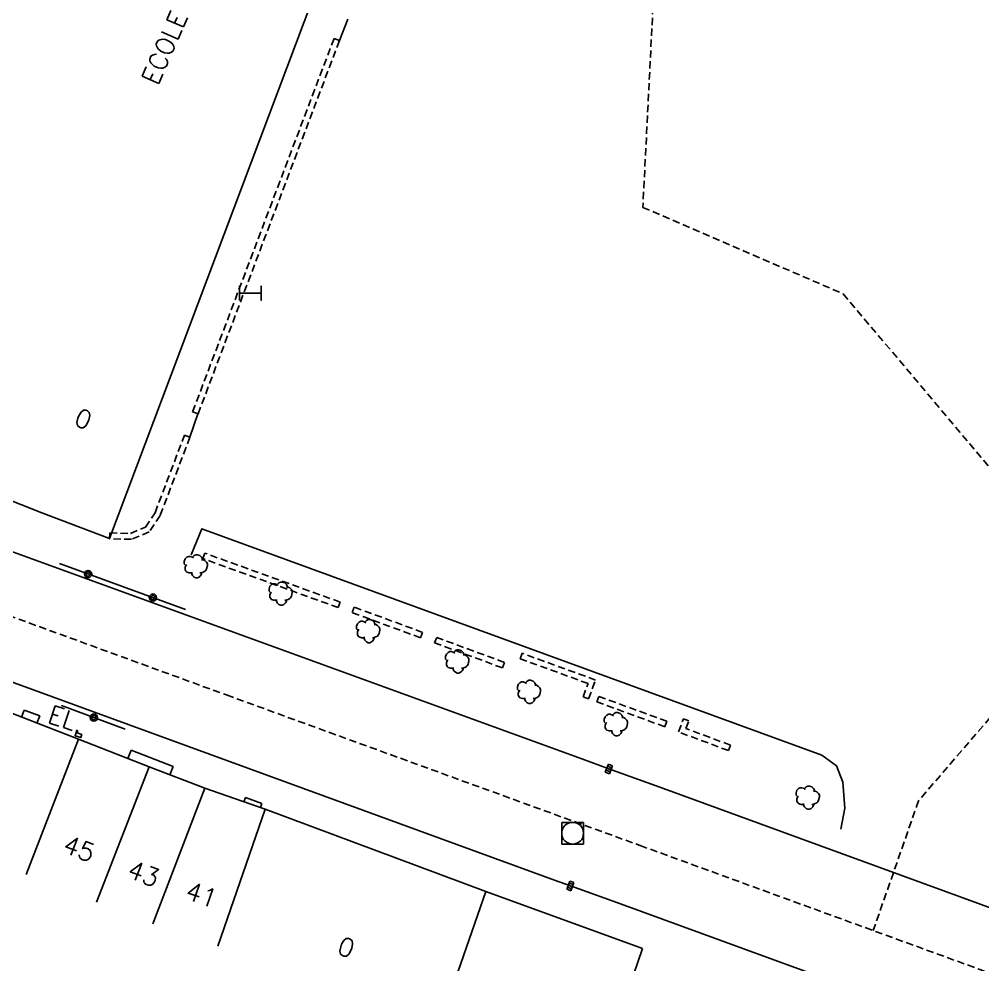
# Model space of a CAD drawing. Header units: millimetres. Extents: x 113000 to 114001, y 121999 to 123000.
# Drawn here: x 113849.5 to 113915.8, y 122040.5 to 122105.6 of the extents above; entities that cross this region are included whole.
import ezdxf
from ezdxf.enums import TextEntityAlignment as Align

# ---------------------------------------------------------------- set-up
doc = ezdxf.new("R2010")
doc.units = ezdxf.units.MM
doc.linetypes.add('DASHED', pattern=[0.75, 0.5, -0.25])
doc.layers.get('0').update_dxf_attribs({"linetype": 'CONTINUOUS'})
for name, color, linetype in [('W0001', 6, 'DASHED'), ('W0008', 7, 'CONTINUOUS'), ('W0100', 7, 'CONTINUOUS'), ('W0105', 7, 'CONTINUOUS'), ('W0112', 1, 'DASHED'), ('W0300', 7, 'CONTINUOUS'), ('W0322', 7, 'CONTINUOUS'), ('W0400', 7, 'CONTINUOUS'), ('W0420', 7, 'CONTINUOUS'), ('W0984', 7, 'CONTINUOUS'), ('W0991', 7, 'CONTINUOUS'), ('W1102', 7, 'CONTINUOUS'), ('W1474', 7, 'CONTINUOUS')]:
    doc.layers.add(name, color=color, linetype=linetype)
doc.styles.get("Standard").update_dxf_attribs({"font": 'romans.shx', "width": 0.85})

# ---------------------------------------------------------------- blocks, each defined once
blk = doc.blocks.new('t322o')
at = {"color": 0, "linetype": 'Continuous'}
for radius in [0.25, 0.15]:
    blk.add_circle((0, 0), radius, dxfattribs=at)
blk = doc.blocks.new('T400')
for p, q in [((-0.15, 0.3), (0.15, 0.3)), ((-0.15, -0.25), (-0.15, 0.3)), ((-0.15, 0.15), (0.15, 0.15)), ((-0.15, 0), (0.15, 0)), ((0.15, 0.3), (0.15, -0.25)), ((-0.15, -0.15), (0.15, -0.15)), ((-0.15, -0.25), (-0.15, -0.3)), ((-0.15, -0.3), (0.15, -0.3)), ((0.15, -0.3), (0.15, -0.25))]:
    blk.add_line(p, q)
blk = doc.blocks.new('T420')
for p, q in [((0.75, 0.75), (-0.75, 0.75)), ((-0.75, 0.75), (-0.75, -0.75)), ((0.75, 0.75), (0.75, -0.75)), ((0.75, -0.75), (-0.75, -0.75))]:
    blk.add_line(p, q)
blk.add_ellipse((0, 0), major_axis=(-0.53, 0.53), ratio=1, start_param=3.926991, end_param=10.210176)
blk = doc.blocks.new('T300')
for p, q in [((-0.571, 0.686), (-0.686, 0.629)), ((-0.457, 0.686), (-0.571, 0.686)), ((-0.286, 0.629), (-0.457, 0.686)), ((-0.286, 0.629), (-0.171, 0.743)), ((-0.171, 0.743), (-0.057, 0.8)), ((-0.057, 0.8), (0.057, 0.8)), ((0.057, 0.8), (0.229, 0.743)), ((0.229, 0.743), (0.343, 0.629)), ((-0.8, 0.514), (-0.857, 0.343)), ((-0.857, 0.343), (-0.857, 0.171)), ((-0.857, 0.171), (-0.743, 0.057)), ((-0.686, 0.629), (-0.8, 0.514)), ((-0.8, -0.057), (-0.743, 0.057)), ((-0.743, 0.057), (-0.686, 0.114)), ((-0.229, 0.571), (-0.286, 0.629)), ((0.343, 0.629), (0.4, 0.514)), ((0.457, 0.457), (0.343, 0.457)), ((0.4, 0.514), (0.4, 0.457)), ((0.571, 0.4), (0.457, 0.457)), ((0.571, 0.4), (0.686, 0.286)), ((0.686, 0.286), (0.743, 0.171)), ((0.743, 0.057), (0.686, -0.171)), ((0.743, 0.171), (0.743, 0.057)), ((-0.8, -0.171), (-0.8, -0.057)), ((-0.8, -0.229), (-0.8, -0.171)), ((-0.743, -0.343), (-0.8, -0.229)), ((-0.686, -0.4), (-0.743, -0.343)), ((-0.514, -0.457), (-0.686, -0.4)), ((-0.4, -0.457), (-0.514, -0.457)), ((-0.4, -0.457), (-0.343, -0.457)), ((-0.343, -0.457), (-0.343, -0.4)), ((-0.343, -0.514), (-0.343, -0.457)), ((-0.286, -0.629), (-0.343, -0.514)), ((-0.171, -0.743), (-0.286, -0.629)), ((0.286, -0.457), (0.229, -0.457)), ((0.286, -0.629), (0.229, -0.686)), ((0.457, -0.4), (0.286, -0.457)), ((0.343, -0.514), (0.286, -0.629)), ((0.343, -0.514), (0.343, -0.457)), ((0.571, -0.343), (0.457, -0.4)), ((0.629, -0.286), (0.571, -0.343)), ((0.686, -0.171), (0.629, -0.286)), ((-0.057, -0.8), (-0.171, -0.743)), ((0.057, -0.8), (-0.057, -0.8)), ((0.171, -0.743), (0.057, -0.8)), ((0.229, -0.686), (0.171, -0.743))]:
    blk.add_line(p, q)
blk = doc.blocks.new('T1474')
at = {"color": 0, "linetype": 'Continuous', "flags": 128}
for points in [[(-0.75, -0.5), (-0.75, 0.5)], [(-0.75, 0), (0.75, 0)], [(0.75, 0), (0.749, -0.5), (0.75, 0.5)]]:
    blk.add_lwpolyline(points, dxfattribs=at)

msp = doc.modelspace()

# ---------------------------------------------------------------- linework, layer by layer
at = {"layer": 'W0001'}
for points in [[(113948.079, 122161.532), (113939.359, 122159.414), (113929.772, 122160.246), (113915.187, 122160.543), (113904.716, 122155.603), (113894.994, 122143.125), (113892.446, 122092.617), (113906.24, 122086.663), (113923.685, 122065.984)], [(113696.096, 122120.586), (113704.52, 122117.292), (113719.714, 122111.953), (113734.327, 122106.472), (113753.299, 122099.509), (113781.166, 122089.282), (113813.803, 122077.314), (113836.086, 122069.147), (113863.781, 122059.037), (113892.26, 122048.672)], [(113971.014, 122106.992), (113960.051, 122103.754), (113951.028, 122097.859), (113945.902, 122092.138), (113935.938, 122080.212), (113911.432, 122051.756), (113908.307, 122042.816)], [(113892.26, 122048.672), (113933.247, 122033.716), (113973.466, 122019.052), (113989.756, 122013.566), (114000, 122010.371)]]:
    msp.add_lwpolyline(points, dxfattribs=at)
at = {"layer": 'W0008'}
for points in [[(113935.326, 122184.285), (113940.291, 122173.118), (113966.477, 122110.523), (113967.65, 122107.719), (113985.045, 122066.116), (113990.771, 122052.381), (113990.326, 122051.15), (113995.778, 122038.176), (113998.478, 122030.636), (113999.248, 122027.064), (113999.495, 122024.403), (113999.135, 122022.092), (113998.752, 122021.139), (113998.232, 122020.245), (113996.431, 122018.882), (113993.505, 122018.239), (113990.744, 122018.316), (113985.872, 122019.252), (113976.737, 122022.412), (113967.734, 122025.692), (113967.055, 122025.912), (113917.634, 122043.922), (113917.177, 122044.09), (113893.624, 122052.697)], [(113827.881, 122076.667), (113848.029, 122069.277), (113849.119, 122068.88), (113888.247, 122054.638), (113890.106, 122053.942), (113893.624, 122052.697)], [(113906.07, 122049.798), (113906.355, 122051.235), (113906.212, 122053.04), (113905.774, 122054.166), (113904.773, 122054.891), (113862.077, 122070.486), (113861.352, 122068.68)], [(113828.294, 122066.27), (113829.493, 122066.427), (113830.659, 122066.399), (113831.864, 122066.166), (113833.294, 122065.658), (113886.364, 122046.288), (113887.461, 122045.888), (113890.897, 122044.647)], [(114000, 122004.791), (113978.414, 122012.698), (113972.93, 122014.693), (113962.385, 122018.572), (113961.773, 122018.81), (113911.072, 122037.278), (113910.388, 122037.539), (113890.897, 122044.647)]]:
    msp.add_lwpolyline(points, dxfattribs=at)
at = {"layer": 'W0100'}
msp.add_line((113853.743, 122056.109), (113853.807, 122056.323), dxfattribs=at)
for points in [[(113851.052, 122071.57), (113855.731, 122069.809), (113875.823, 122123.207), (113871.144, 122124.968)], [(113846.934, 122078.595), (113845.136, 122073.93), (113851.052, 122071.57)], [(113829.091, 122063.06), (113829.803, 122065.002), (113833.82, 122063.562), (113839.387, 122061.434), (113846.828, 122058.604), (113853.583, 122055.992), (113858.46, 122054.084), (113862.288, 122052.617), (113866.444, 122051.184), (113881.626, 122045.513), (113892.425, 122041.58)], [(113853.417, 122056.45), (113853.353, 122056.236), (113853.743, 122056.109), (113853.743, 122056.109), (113853.743, 122056.109), (113853.743, 122056.109), (113853.743, 122056.109), (113853.743, 122056.109), (113853.743, 122056.109), (113853.743, 122056.109), (113853.743, 122056.109), (113853.743, 122056.109), (113853.743, 122056.109), (113853.743, 122056.109), (113853.743, 122056.109), (113853.743, 122056.109), (113853.743, 122056.109), (113853.743, 122056.109), (113853.743, 122056.109), (113853.743, 122056.109), (113853.743, 122056.109), (113853.743, 122056.109), (113853.743, 122056.109), (113853.743, 122056.109), (113853.743, 122056.109), (113853.743, 122056.109), (113853.743, 122056.109), (113853.743, 122056.109), (113853.743, 122056.109), (113853.743, 122056.109), (113853.743, 122056.109), (113853.743, 122056.109), (113853.743, 122056.109), (113853.743, 122056.109), (113853.743, 122056.109), (113853.743, 122056.109), (113853.743, 122056.109), (113853.743, 122056.109), (113853.743, 122056.109), (113853.743, 122056.109), (113853.743, 122056.109), (113853.743, 122056.109), (113853.743, 122056.109), (113853.743, 122056.109), (113853.743, 122056.109), (113853.743, 122056.109), (113853.743, 122056.109), (113853.743, 122056.109), (113853.743, 122056.109), (113853.743, 122056.109), (113853.743, 122056.109), (113853.743, 122056.109), (113853.743, 122056.109), (113853.743, 122056.109), (113853.743, 122056.109), (113853.743, 122056.109), (113853.743, 122056.109), (113853.743, 122056.109), (113853.743, 122056.109), (113853.743, 122056.109), (113853.743, 122056.109), (113853.743, 122056.109), (113853.743, 122056.109), (113853.743, 122056.109), (113853.743, 122056.109), (113853.743, 122056.109), (113853.743, 122056.109), (113853.743, 122056.109), (113853.743, 122056.109), (113853.743, 122056.109), (113853.743, 122056.109), (113853.743, 122056.109), (113853.743, 122056.109), (113853.743, 122056.109), (113853.743, 122056.109), (113853.743, 122056.109), (113853.743, 122056.109), (113853.743, 122056.109), (113853.743, 122056.109), (113853.743, 122056.109), (113853.743, 122056.109), (113853.743, 122056.109), (113853.743, 122056.109), (113853.743, 122056.109), (113853.743, 122056.109), (113853.743, 122056.109), (113853.743, 122056.109), (113853.743, 122056.109), (113853.743, 122056.109), (113853.743, 122056.109), (113853.743, 122056.109), (113853.743, 122056.109), (113853.743, 122056.109), (113853.743, 122056.109), (113853.743, 122056.109), (113853.743, 122056.109), (113853.743, 122056.109), (113853.743, 122056.109), (113853.743, 122056.109), (113853.743, 122056.109), (113853.743, 122056.109), (113853.743, 122056.109), (113853.743, 122056.109), (113853.743, 122056.109), (113853.743, 122056.109), (113853.743, 122056.109), (113853.743, 122056.109), (113853.743, 122056.109), (113853.743, 122056.109), (113853.743, 122056.109), (113853.743, 122056.109), (113853.743, 122056.109), (113853.743, 122056.109), (113853.743, 122056.109), (113853.743, 122056.109), (113853.743, 122056.109), (113853.743, 122056.109), (113853.743, 122056.109), (113853.743, 122056.109), (113853.743, 122056.109)], [(113853.417, 122056.45), (113853.807, 122056.323), (113853.807, 122056.323), (113853.807, 122056.323), (113853.807, 122056.323), (113853.807, 122056.323), (113853.807, 122056.323), (113853.807, 122056.323), (113853.807, 122056.323), (113853.807, 122056.323), (113853.807, 122056.323), (113853.807, 122056.323), (113853.807, 122056.323), (113853.807, 122056.323), (113853.807, 122056.323), (113853.807, 122056.323), (113853.807, 122056.323), (113853.807, 122056.323), (113853.807, 122056.323), (113853.807, 122056.323), (113853.807, 122056.323), (113853.807, 122056.323), (113853.807, 122056.323), (113853.807, 122056.323), (113853.807, 122056.323), (113853.807, 122056.323), (113853.807, 122056.323), (113853.807, 122056.323), (113853.807, 122056.323), (113853.807, 122056.323), (113853.807, 122056.323), (113853.807, 122056.323), (113853.807, 122056.323), (113853.807, 122056.323), (113853.807, 122056.323), (113853.807, 122056.323), (113853.807, 122056.323), (113853.807, 122056.323), (113853.807, 122056.323), (113853.807, 122056.323), (113853.807, 122056.323), (113853.807, 122056.323), (113853.807, 122056.323), (113853.807, 122056.323), (113853.807, 122056.323), (113853.807, 122056.323), (113853.807, 122056.323), (113853.807, 122056.323), (113853.807, 122056.323), (113853.807, 122056.323), (113853.807, 122056.323), (113853.807, 122056.323), (113853.807, 122056.323), (113853.807, 122056.323), (113853.807, 122056.323), (113853.807, 122056.323), (113853.807, 122056.323), (113853.807, 122056.323), (113853.807, 122056.323), (113853.807, 122056.323), (113853.807, 122056.323), (113853.807, 122056.323), (113853.807, 122056.323), (113853.807, 122056.323), (113853.807, 122056.323), (113853.807, 122056.323), (113853.807, 122056.323), (113853.807, 122056.323), (113853.807, 122056.323), (113853.807, 122056.323), (113853.807, 122056.323), (113853.807, 122056.323), (113853.807, 122056.323), (113853.807, 122056.323), (113853.807, 122056.323), (113853.807, 122056.323), (113853.807, 122056.323), (113853.807, 122056.323), (113853.807, 122056.323), (113853.807, 122056.323), (113853.807, 122056.323), (113853.807, 122056.323), (113853.807, 122056.323), (113853.807, 122056.323), (113853.807, 122056.323), (113853.807, 122056.323), (113853.807, 122056.323), (113853.807, 122056.323), (113853.807, 122056.323), (113853.807, 122056.323), (113853.807, 122056.323), (113853.807, 122056.323), (113853.807, 122056.323), (113853.807, 122056.323), (113853.807, 122056.323), (113853.807, 122056.323), (113853.807, 122056.323), (113853.807, 122056.323), (113853.807, 122056.323), (113853.807, 122056.323), (113853.807, 122056.323), (113853.807, 122056.323), (113853.807, 122056.323), (113853.807, 122056.323), (113853.807, 122056.323), (113853.807, 122056.323), (113853.807, 122056.323), (113853.807, 122056.323), (113853.807, 122056.323), (113853.807, 122056.323), (113853.807, 122056.323), (113853.807, 122056.323), (113853.807, 122056.323), (113853.807, 122056.323), (113853.807, 122056.323), (113853.807, 122056.323), (113853.807, 122056.323), (113853.807, 122056.323), (113853.807, 122056.323)], [(113864.815, 122046.457), (113864.815, 122046.457), (113864.815, 122046.457), (113864.815, 122046.457), (113864.815, 122046.457), (113864.815, 122046.457), (113864.815, 122046.457), (113864.815, 122046.457), (113864.815, 122046.457), (113864.815, 122046.457), (113864.815, 122046.457), (113864.815, 122046.457), (113864.815, 122046.457), (113864.815, 122046.457), (113864.815, 122046.457), (113864.815, 122046.457), (113864.815, 122046.457), (113864.815, 122046.457), (113864.815, 122046.457), (113864.815, 122046.457), (113864.815, 122046.457), (113864.815, 122046.457), (113864.815, 122046.457), (113864.815, 122046.457), (113864.815, 122046.457), (113864.815, 122046.457), (113864.815, 122046.457), (113864.815, 122046.457), (113864.815, 122046.457), (113864.815, 122046.457), (113864.815, 122046.457), (113864.815, 122046.457), (113864.815, 122046.457), (113864.815, 122046.457), (113864.815, 122046.457), (113864.815, 122046.457), (113864.815, 122046.457), (113864.815, 122046.457), (113864.815, 122046.457), (113864.815, 122046.457), (113864.815, 122046.457), (113864.815, 122046.457), (113864.815, 122046.457), (113864.815, 122046.457), (113864.815, 122046.457), (113864.815, 122046.457), (113864.815, 122046.457), (113864.815, 122046.457), (113864.815, 122046.457), (113864.815, 122046.457), (113864.815, 122046.457), (113864.815, 122046.457), (113864.815, 122046.457), (113864.815, 122046.457), (113864.815, 122046.457), (113864.815, 122046.457), (113864.815, 122046.457), (113864.815, 122046.457), (113864.815, 122046.457), (113864.815, 122046.457), (113864.815, 122046.457)]]:
    msp.add_lwpolyline(points, dxfattribs=at)
at = {"layer": 'W0105'}
for p, q in [((113872.128, 122105.568), (113871.555, 122104.101)), ((113861.814, 122078.387), (113861.263, 122076.798)), ((113849.654, 122057.511), (113849.844, 122058.003)), ((113849.844, 122058.003), (113850.92, 122057.592)), ((113850.728, 122057.096), (113850.92, 122057.592)), ((113856.979, 122054.663), (113857.202, 122055.233)), ((113857.202, 122055.233), (113860.107, 122054.109)), ((113859.88, 122053.529), (113860.107, 122054.109)), ((113864.979, 122051.689), (113865.079, 122051.98)), ((113866.205, 122051.56), (113865.079, 122051.98)), ((113866.115, 122051.298), (113866.205, 122051.56))]:
    msp.add_line(p, q, dxfattribs=at)
at = {"layer": 'W0112'}
for p, q in [((113871.555, 122104.098), (113861.82, 122078.396)), ((113861.82, 122078.396), (113861.446, 122078.537)), ((113857.24, 122069.759), (113855.729, 122069.799))]:
    msp.add_line(p, q, dxfattribs=at)
for points in [[(113861.446, 122078.537), (113871.181, 122104.24), (113871.555, 122104.098)], [(113861.263, 122076.798), (113859.214, 122071.407), (113858.458, 122070.271), (113857.24, 122069.759)], [(113858.856, 122071.591), (113860.889, 122076.94), (113861.263, 122076.798)], [(113855.729, 122069.799), (113855.74, 122070.199), (113857.164, 122070.161), (113858.192, 122070.593), (113858.856, 122071.591)], [(113871.472, 122065.056), (113871.608, 122065.433), (113862.283, 122068.805), (113862.147, 122068.429), (113862.147, 122068.429), (113862.147, 122068.429), (113862.147, 122068.429), (113862.147, 122068.429), (113862.147, 122068.429), (113862.147, 122068.429), (113862.147, 122068.429), (113862.147, 122068.429), (113862.147, 122068.429), (113862.147, 122068.429), (113862.147, 122068.429), (113862.147, 122068.429), (113862.147, 122068.429), (113862.147, 122068.429), (113862.147, 122068.429), (113862.147, 122068.429), (113862.147, 122068.429), (113862.147, 122068.429), (113862.147, 122068.429), (113862.147, 122068.429), (113862.147, 122068.429), (113862.147, 122068.429), (113862.147, 122068.429), (113862.147, 122068.429), (113862.147, 122068.429), (113862.147, 122068.429), (113862.147, 122068.429), (113862.147, 122068.429), (113862.147, 122068.429), (113862.147, 122068.429), (113862.147, 122068.429), (113862.147, 122068.429), (113862.147, 122068.429), (113862.147, 122068.429), (113862.147, 122068.429), (113862.147, 122068.429), (113862.147, 122068.429), (113862.147, 122068.429), (113862.147, 122068.429), (113862.147, 122068.429), (113862.147, 122068.429), (113862.147, 122068.429), (113862.147, 122068.429), (113862.147, 122068.429), (113862.147, 122068.429), (113862.147, 122068.429), (113862.147, 122068.429), (113862.147, 122068.429), (113862.147, 122068.429), (113862.147, 122068.429), (113862.147, 122068.429), (113862.147, 122068.429), (113862.147, 122068.429), (113862.147, 122068.429), (113862.147, 122068.429), (113862.147, 122068.429), (113862.147, 122068.429), (113862.147, 122068.429), (113862.147, 122068.429), (113862.147, 122068.429), (113862.147, 122068.429), (113862.147, 122068.429), (113862.147, 122068.429), (113862.147, 122068.429), (113862.147, 122068.429), (113862.147, 122068.429), (113862.147, 122068.429), (113862.147, 122068.429), (113862.147, 122068.429), (113862.147, 122068.429), (113862.147, 122068.429), (113862.147, 122068.429), (113862.147, 122068.429), (113862.147, 122068.429), (113862.147, 122068.429), (113862.147, 122068.429), (113862.147, 122068.429), (113862.147, 122068.429), (113862.147, 122068.429), (113862.147, 122068.429), (113862.147, 122068.429), (113862.147, 122068.429), (113862.147, 122068.429), (113862.147, 122068.429), (113862.147, 122068.429), (113862.147, 122068.429), (113862.147, 122068.429), (113862.147, 122068.429), (113862.147, 122068.429), (113862.147, 122068.429), (113862.147, 122068.429), (113862.147, 122068.429), (113862.147, 122068.429), (113862.147, 122068.429), (113862.147, 122068.429), (113862.147, 122068.429), (113862.147, 122068.429), (113862.147, 122068.429), (113862.147, 122068.429), (113862.147, 122068.429), (113862.147, 122068.429), (113862.147, 122068.429), (113862.147, 122068.429), (113862.147, 122068.429), (113862.147, 122068.429), (113862.147, 122068.429), (113862.147, 122068.429), (113862.147, 122068.429), (113862.147, 122068.429), (113862.147, 122068.429), (113862.147, 122068.429), (113862.147, 122068.429), (113862.147, 122068.429), (113862.147, 122068.429), (113862.147, 122068.429), (113862.147, 122068.429)], [(113871.472, 122065.056), (113862.147, 122068.429), (113862.147, 122068.429), (113862.147, 122068.429), (113862.147, 122068.429), (113862.147, 122068.429), (113862.147, 122068.429), (113862.147, 122068.429), (113862.147, 122068.429), (113862.147, 122068.429), (113862.147, 122068.429), (113862.147, 122068.429), (113862.147, 122068.429), (113862.147, 122068.429), (113862.147, 122068.429), (113862.147, 122068.429), (113862.147, 122068.429), (113862.147, 122068.429), (113862.147, 122068.429), (113862.147, 122068.429), (113862.147, 122068.429), (113862.147, 122068.429), (113862.147, 122068.429), (113862.147, 122068.429), (113862.147, 122068.429), (113862.147, 122068.429), (113862.147, 122068.429), (113862.147, 122068.429), (113862.147, 122068.429), (113862.147, 122068.429), (113862.147, 122068.429), (113862.147, 122068.429), (113862.147, 122068.429), (113862.147, 122068.429), (113862.147, 122068.429), (113862.147, 122068.429), (113862.147, 122068.429), (113862.147, 122068.429), (113862.147, 122068.429), (113862.147, 122068.429), (113862.147, 122068.429), (113862.147, 122068.429), (113862.147, 122068.429), (113862.147, 122068.429), (113862.147, 122068.429), (113862.147, 122068.429), (113862.147, 122068.429), (113862.147, 122068.429), (113862.147, 122068.429), (113862.147, 122068.429), (113862.147, 122068.429), (113862.147, 122068.429), (113862.147, 122068.429), (113862.147, 122068.429), (113862.147, 122068.429), (113862.147, 122068.429), (113862.147, 122068.429), (113862.147, 122068.429), (113862.147, 122068.429), (113862.147, 122068.429), (113862.147, 122068.429), (113862.147, 122068.429), (113862.147, 122068.429), (113862.147, 122068.429), (113862.147, 122068.429), (113862.147, 122068.429), (113862.147, 122068.429), (113862.147, 122068.429), (113862.147, 122068.429), (113862.147, 122068.429), (113862.147, 122068.429), (113862.147, 122068.429), (113862.147, 122068.429), (113862.147, 122068.429), (113862.147, 122068.429), (113862.147, 122068.429), (113862.147, 122068.429), (113862.147, 122068.429), (113862.147, 122068.429), (113862.147, 122068.429), (113862.147, 122068.429), (113862.147, 122068.429), (113862.147, 122068.429), (113862.147, 122068.429), (113862.147, 122068.429), (113862.147, 122068.429), (113862.147, 122068.429), (113862.147, 122068.429), (113862.147, 122068.429), (113862.147, 122068.429), (113862.147, 122068.429), (113862.147, 122068.429), (113862.147, 122068.429), (113862.147, 122068.429), (113862.147, 122068.429), (113862.147, 122068.429), (113862.147, 122068.429), (113862.147, 122068.429), (113862.147, 122068.429), (113862.147, 122068.429), (113862.147, 122068.429), (113862.147, 122068.429), (113862.147, 122068.429), (113862.147, 122068.429), (113862.147, 122068.429), (113862.147, 122068.429), (113862.147, 122068.429), (113862.147, 122068.429), (113862.147, 122068.429), (113862.147, 122068.429), (113862.147, 122068.429), (113862.147, 122068.429), (113862.147, 122068.429), (113862.147, 122068.429), (113862.147, 122068.429), (113862.147, 122068.429), (113862.147, 122068.429), (113862.147, 122068.429), (113862.147, 122068.429), (113862.147, 122068.429)], [(113877.143, 122062.974), (113877.281, 122063.349), (113872.576, 122065.084), (113872.437, 122064.709), (113872.437, 122064.709), (113872.437, 122064.709), (113872.437, 122064.709), (113872.437, 122064.709), (113872.437, 122064.709), (113872.437, 122064.709), (113872.437, 122064.709), (113872.437, 122064.709), (113872.437, 122064.709), (113872.437, 122064.709), (113872.437, 122064.709), (113872.437, 122064.709), (113872.437, 122064.709), (113872.437, 122064.709), (113872.437, 122064.709), (113872.437, 122064.709), (113872.437, 122064.709), (113872.437, 122064.709), (113872.437, 122064.709), (113872.437, 122064.709), (113872.437, 122064.709), (113872.437, 122064.709), (113872.437, 122064.709), (113872.437, 122064.709), (113872.437, 122064.709), (113872.437, 122064.709), (113872.437, 122064.709), (113872.437, 122064.709), (113872.437, 122064.709), (113872.437, 122064.709), (113872.437, 122064.709), (113872.437, 122064.709), (113872.437, 122064.709), (113872.437, 122064.709), (113872.437, 122064.709), (113872.437, 122064.709), (113872.437, 122064.709), (113872.437, 122064.709), (113872.437, 122064.709), (113872.437, 122064.709), (113872.437, 122064.709), (113872.437, 122064.709), (113872.437, 122064.709), (113872.437, 122064.709), (113872.437, 122064.709), (113872.437, 122064.709), (113872.437, 122064.709), (113872.437, 122064.709), (113872.437, 122064.709), (113872.437, 122064.709), (113872.437, 122064.709), (113872.437, 122064.709), (113872.437, 122064.709), (113872.437, 122064.709), (113872.437, 122064.709), (113872.437, 122064.709), (113872.437, 122064.709), (113872.437, 122064.709), (113872.437, 122064.709), (113872.437, 122064.709), (113872.437, 122064.709), (113872.437, 122064.709), (113872.437, 122064.709), (113872.437, 122064.709), (113872.437, 122064.709), (113872.437, 122064.709), (113872.437, 122064.709), (113872.437, 122064.709), (113872.437, 122064.709), (113872.437, 122064.709), (113872.437, 122064.709), (113872.437, 122064.709), (113872.437, 122064.709), (113872.437, 122064.709), (113872.437, 122064.709), (113872.437, 122064.709), (113872.437, 122064.709), (113872.437, 122064.709), (113872.437, 122064.709), (113872.437, 122064.709), (113872.437, 122064.709), (113872.437, 122064.709), (113872.437, 122064.709), (113872.437, 122064.709), (113872.437, 122064.709), (113872.437, 122064.709), (113872.437, 122064.709), (113872.437, 122064.709), (113872.437, 122064.709), (113872.437, 122064.709), (113872.437, 122064.709), (113872.437, 122064.709), (113872.437, 122064.709), (113872.437, 122064.709), (113872.437, 122064.709), (113872.437, 122064.709), (113872.437, 122064.709), (113872.437, 122064.709), (113872.437, 122064.709), (113872.437, 122064.709), (113872.437, 122064.709), (113872.437, 122064.709), (113872.437, 122064.709), (113872.437, 122064.709), (113872.437, 122064.709), (113872.437, 122064.709), (113872.437, 122064.709), (113872.437, 122064.709), (113872.437, 122064.709), (113872.437, 122064.709), (113872.437, 122064.709), (113872.437, 122064.709), (113872.437, 122064.709), (113872.437, 122064.709), (113872.437, 122064.709), (113872.437, 122064.709)], [(113877.143, 122062.974), (113872.437, 122064.709), (113872.437, 122064.709), (113872.437, 122064.709), (113872.437, 122064.709), (113872.437, 122064.709), (113872.437, 122064.709), (113872.437, 122064.709), (113872.437, 122064.709), (113872.437, 122064.709), (113872.437, 122064.709), (113872.437, 122064.709), (113872.437, 122064.709), (113872.437, 122064.709), (113872.437, 122064.709), (113872.437, 122064.709), (113872.437, 122064.709), (113872.437, 122064.709), (113872.437, 122064.709), (113872.437, 122064.709), (113872.437, 122064.709), (113872.437, 122064.709), (113872.437, 122064.709), (113872.437, 122064.709), (113872.437, 122064.709), (113872.437, 122064.709), (113872.437, 122064.709), (113872.437, 122064.709), (113872.437, 122064.709), (113872.437, 122064.709), (113872.437, 122064.709), (113872.437, 122064.709), (113872.437, 122064.709), (113872.437, 122064.709), (113872.437, 122064.709), (113872.437, 122064.709), (113872.437, 122064.709), (113872.437, 122064.709), (113872.437, 122064.709), (113872.437, 122064.709), (113872.437, 122064.709), (113872.437, 122064.709), (113872.437, 122064.709), (113872.437, 122064.709), (113872.437, 122064.709), (113872.437, 122064.709), (113872.437, 122064.709), (113872.437, 122064.709), (113872.437, 122064.709), (113872.437, 122064.709), (113872.437, 122064.709), (113872.437, 122064.709), (113872.437, 122064.709), (113872.437, 122064.709), (113872.437, 122064.709), (113872.437, 122064.709), (113872.437, 122064.709), (113872.437, 122064.709), (113872.437, 122064.709), (113872.437, 122064.709), (113872.437, 122064.709), (113872.437, 122064.709), (113872.437, 122064.709), (113872.437, 122064.709), (113872.437, 122064.709), (113872.437, 122064.709), (113872.437, 122064.709), (113872.437, 122064.709), (113872.437, 122064.709), (113872.437, 122064.709), (113872.437, 122064.709), (113872.437, 122064.709), (113872.437, 122064.709), (113872.437, 122064.709), (113872.437, 122064.709), (113872.437, 122064.709), (113872.437, 122064.709), (113872.437, 122064.709), (113872.437, 122064.709), (113872.437, 122064.709), (113872.437, 122064.709), (113872.437, 122064.709), (113872.437, 122064.709), (113872.437, 122064.709), (113872.437, 122064.709), (113872.437, 122064.709), (113872.437, 122064.709), (113872.437, 122064.709), (113872.437, 122064.709), (113872.437, 122064.709), (113872.437, 122064.709), (113872.437, 122064.709), (113872.437, 122064.709), (113872.437, 122064.709), (113872.437, 122064.709), (113872.437, 122064.709), (113872.437, 122064.709), (113872.437, 122064.709), (113872.437, 122064.709), (113872.437, 122064.709), (113872.437, 122064.709), (113872.437, 122064.709), (113872.437, 122064.709), (113872.437, 122064.709), (113872.437, 122064.709), (113872.437, 122064.709), (113872.437, 122064.709), (113872.437, 122064.709), (113872.437, 122064.709), (113872.437, 122064.709), (113872.437, 122064.709), (113872.437, 122064.709), (113872.437, 122064.709), (113872.437, 122064.709), (113872.437, 122064.709), (113872.437, 122064.709), (113872.437, 122064.709), (113872.437, 122064.709), (113872.437, 122064.709), (113872.437, 122064.709)], [(113882.78, 122060.907), (113882.918, 122061.282), (113878.249, 122062.999), (113878.111, 122062.624), (113878.111, 122062.624), (113878.111, 122062.624), (113878.111, 122062.624), (113878.111, 122062.624), (113878.111, 122062.624), (113878.111, 122062.624), (113878.111, 122062.624), (113878.111, 122062.624), (113878.111, 122062.624), (113878.111, 122062.624), (113878.111, 122062.624), (113878.111, 122062.624), (113878.111, 122062.624), (113878.111, 122062.624), (113878.111, 122062.624), (113878.111, 122062.624), (113878.111, 122062.624), (113878.111, 122062.624), (113878.111, 122062.624), (113878.111, 122062.624), (113878.111, 122062.624), (113878.111, 122062.624), (113878.111, 122062.624), (113878.111, 122062.624), (113878.111, 122062.624), (113878.111, 122062.624), (113878.111, 122062.624), (113878.111, 122062.624), (113878.111, 122062.624), (113878.111, 122062.624), (113878.111, 122062.624), (113878.111, 122062.624), (113878.111, 122062.624), (113878.111, 122062.624), (113878.111, 122062.624), (113878.111, 122062.624), (113878.111, 122062.624), (113878.111, 122062.624), (113878.111, 122062.624), (113878.111, 122062.624), (113878.111, 122062.624), (113878.111, 122062.624), (113878.111, 122062.624), (113878.111, 122062.624), (113878.111, 122062.624), (113878.111, 122062.624), (113878.111, 122062.624), (113878.111, 122062.624), (113878.111, 122062.624), (113878.111, 122062.624), (113878.111, 122062.624), (113878.111, 122062.624), (113878.111, 122062.624), (113878.111, 122062.624), (113878.111, 122062.624), (113878.111, 122062.624), (113878.111, 122062.624), (113878.111, 122062.624), (113878.111, 122062.624), (113878.111, 122062.624), (113878.111, 122062.624), (113878.111, 122062.624), (113878.111, 122062.624), (113878.111, 122062.624), (113878.111, 122062.624), (113878.111, 122062.624), (113878.111, 122062.624), (113878.111, 122062.624), (113878.111, 122062.624), (113878.111, 122062.624), (113878.111, 122062.624), (113878.111, 122062.624), (113878.111, 122062.624), (113878.111, 122062.624), (113878.111, 122062.624), (113878.111, 122062.624), (113878.111, 122062.624), (113878.111, 122062.624), (113878.111, 122062.624), (113878.111, 122062.624), (113878.111, 122062.624), (113878.111, 122062.624), (113878.111, 122062.624), (113878.111, 122062.624), (113878.111, 122062.624), (113878.111, 122062.624), (113878.111, 122062.624), (113878.111, 122062.624), (113878.111, 122062.624), (113878.111, 122062.624), (113878.111, 122062.624), (113878.111, 122062.624), (113878.111, 122062.624), (113878.111, 122062.624), (113878.111, 122062.624), (113878.111, 122062.624), (113878.111, 122062.624), (113878.111, 122062.624), (113878.111, 122062.624), (113878.111, 122062.624), (113878.111, 122062.624), (113878.111, 122062.624), (113878.111, 122062.624), (113878.111, 122062.624), (113878.111, 122062.624), (113878.111, 122062.624), (113878.111, 122062.624), (113878.111, 122062.624), (113878.111, 122062.624), (113878.111, 122062.624), (113878.111, 122062.624), (113878.111, 122062.624), (113878.111, 122062.624), (113878.111, 122062.624), (113878.111, 122062.624), (113878.111, 122062.624)], [(113882.78, 122060.907), (113878.111, 122062.624), (113878.111, 122062.624), (113878.111, 122062.624), (113878.111, 122062.624), (113878.111, 122062.624), (113878.111, 122062.624), (113878.111, 122062.624), (113878.111, 122062.624), (113878.111, 122062.624), (113878.111, 122062.624), (113878.111, 122062.624), (113878.111, 122062.624), (113878.111, 122062.624), (113878.111, 122062.624), (113878.111, 122062.624), (113878.111, 122062.624), (113878.111, 122062.624), (113878.111, 122062.624), (113878.111, 122062.624), (113878.111, 122062.624), (113878.111, 122062.624), (113878.111, 122062.624), (113878.111, 122062.624), (113878.111, 122062.624), (113878.111, 122062.624), (113878.111, 122062.624), (113878.111, 122062.624), (113878.111, 122062.624), (113878.111, 122062.624), (113878.111, 122062.624), (113878.111, 122062.624), (113878.111, 122062.624), (113878.111, 122062.624), (113878.111, 122062.624), (113878.111, 122062.624), (113878.111, 122062.624), (113878.111, 122062.624), (113878.111, 122062.624), (113878.111, 122062.624), (113878.111, 122062.624), (113878.111, 122062.624), (113878.111, 122062.624), (113878.111, 122062.624), (113878.111, 122062.624), (113878.111, 122062.624), (113878.111, 122062.624), (113878.111, 122062.624), (113878.111, 122062.624), (113878.111, 122062.624), (113878.111, 122062.624), (113878.111, 122062.624), (113878.111, 122062.624), (113878.111, 122062.624), (113878.111, 122062.624), (113878.111, 122062.624), (113878.111, 122062.624), (113878.111, 122062.624), (113878.111, 122062.624), (113878.111, 122062.624), (113878.111, 122062.624), (113878.111, 122062.624), (113878.111, 122062.624), (113878.111, 122062.624), (113878.111, 122062.624), (113878.111, 122062.624), (113878.111, 122062.624), (113878.111, 122062.624), (113878.111, 122062.624), (113878.111, 122062.624), (113878.111, 122062.624), (113878.111, 122062.624), (113878.111, 122062.624), (113878.111, 122062.624), (113878.111, 122062.624), (113878.111, 122062.624), (113878.111, 122062.624), (113878.111, 122062.624), (113878.111, 122062.624), (113878.111, 122062.624), (113878.111, 122062.624), (113878.111, 122062.624), (113878.111, 122062.624), (113878.111, 122062.624), (113878.111, 122062.624), (113878.111, 122062.624), (113878.111, 122062.624), (113878.111, 122062.624), (113878.111, 122062.624), (113878.111, 122062.624), (113878.111, 122062.624), (113878.111, 122062.624), (113878.111, 122062.624), (113878.111, 122062.624), (113878.111, 122062.624), (113878.111, 122062.624), (113878.111, 122062.624), (113878.111, 122062.624), (113878.111, 122062.624), (113878.111, 122062.624), (113878.111, 122062.624), (113878.111, 122062.624), (113878.111, 122062.624), (113878.111, 122062.624), (113878.111, 122062.624), (113878.111, 122062.624), (113878.111, 122062.624), (113878.111, 122062.624), (113878.111, 122062.624), (113878.111, 122062.624), (113878.111, 122062.624), (113878.111, 122062.624), (113878.111, 122062.624), (113878.111, 122062.624), (113878.111, 122062.624), (113878.111, 122062.624), (113878.111, 122062.624), (113878.111, 122062.624), (113878.111, 122062.624), (113878.111, 122062.624)], [(113888.328, 122058.902), (113888.702, 122058.762), (113889.192, 122060.066), (113884.132, 122061.909), (113883.995, 122061.533), (113883.995, 122061.533), (113883.995, 122061.533), (113883.995, 122061.533), (113883.995, 122061.533), (113883.995, 122061.533), (113883.995, 122061.533), (113883.995, 122061.533), (113883.995, 122061.533), (113883.995, 122061.533), (113883.995, 122061.533), (113883.995, 122061.533), (113883.995, 122061.533), (113883.995, 122061.533), (113883.995, 122061.533), (113883.995, 122061.533), (113883.995, 122061.533), (113883.995, 122061.533), (113883.995, 122061.533), (113883.995, 122061.533), (113883.995, 122061.533), (113883.995, 122061.533), (113883.995, 122061.533), (113883.995, 122061.533), (113883.995, 122061.533), (113883.995, 122061.533), (113883.995, 122061.533), (113883.995, 122061.533), (113883.995, 122061.533), (113883.995, 122061.533), (113883.995, 122061.533), (113883.995, 122061.533), (113883.995, 122061.533), (113883.995, 122061.533), (113883.995, 122061.533), (113883.995, 122061.533), (113883.995, 122061.533), (113883.995, 122061.533), (113883.995, 122061.533), (113883.995, 122061.533), (113883.995, 122061.533), (113883.995, 122061.533), (113883.995, 122061.533), (113883.995, 122061.533), (113883.995, 122061.533), (113883.995, 122061.533), (113883.995, 122061.533), (113883.995, 122061.533), (113883.995, 122061.533), (113883.995, 122061.533), (113883.995, 122061.533), (113883.995, 122061.533), (113883.995, 122061.533), (113883.995, 122061.533), (113883.995, 122061.533), (113883.995, 122061.533), (113883.995, 122061.533), (113883.995, 122061.533), (113883.995, 122061.533), (113883.995, 122061.533), (113883.995, 122061.533), (113883.995, 122061.533), (113883.995, 122061.533), (113883.995, 122061.533), (113883.995, 122061.533), (113883.995, 122061.533), (113883.995, 122061.533), (113883.995, 122061.533), (113883.995, 122061.533), (113883.995, 122061.533), (113883.995, 122061.533), (113883.995, 122061.533), (113883.995, 122061.533), (113883.995, 122061.533), (113883.995, 122061.533), (113883.995, 122061.533), (113883.995, 122061.533), (113883.995, 122061.533), (113883.995, 122061.533), (113883.995, 122061.533), (113883.995, 122061.533), (113883.995, 122061.533), (113883.995, 122061.533), (113883.995, 122061.533), (113883.995, 122061.533), (113883.995, 122061.533), (113883.995, 122061.533), (113883.995, 122061.533), (113883.995, 122061.533), (113883.995, 122061.533), (113883.995, 122061.533), (113883.995, 122061.533), (113883.995, 122061.533), (113883.995, 122061.533), (113883.995, 122061.533), (113883.995, 122061.533), (113883.995, 122061.533), (113883.995, 122061.533), (113883.995, 122061.533), (113883.995, 122061.533), (113883.995, 122061.533), (113883.995, 122061.533), (113883.995, 122061.533), (113883.995, 122061.533), (113883.995, 122061.533), (113883.995, 122061.533), (113883.995, 122061.533), (113883.995, 122061.533), (113883.995, 122061.533), (113883.995, 122061.533), (113883.995, 122061.533), (113883.995, 122061.533), (113883.995, 122061.533), (113883.995, 122061.533), (113883.995, 122061.533), (113883.995, 122061.533)], [(113888.328, 122058.902), (113888.676, 122059.829), (113883.995, 122061.533), (113883.995, 122061.533), (113883.995, 122061.533), (113883.995, 122061.533), (113883.995, 122061.533), (113883.995, 122061.533), (113883.995, 122061.533), (113883.995, 122061.533), (113883.995, 122061.533), (113883.995, 122061.533), (113883.995, 122061.533), (113883.995, 122061.533), (113883.995, 122061.533), (113883.995, 122061.533), (113883.995, 122061.533), (113883.995, 122061.533), (113883.995, 122061.533), (113883.995, 122061.533), (113883.995, 122061.533), (113883.995, 122061.533), (113883.995, 122061.533), (113883.995, 122061.533), (113883.995, 122061.533), (113883.995, 122061.533), (113883.995, 122061.533), (113883.995, 122061.533), (113883.995, 122061.533), (113883.995, 122061.533), (113883.995, 122061.533), (113883.995, 122061.533), (113883.995, 122061.533), (113883.995, 122061.533), (113883.995, 122061.533), (113883.995, 122061.533), (113883.995, 122061.533), (113883.995, 122061.533), (113883.995, 122061.533), (113883.995, 122061.533), (113883.995, 122061.533), (113883.995, 122061.533), (113883.995, 122061.533), (113883.995, 122061.533), (113883.995, 122061.533), (113883.995, 122061.533), (113883.995, 122061.533), (113883.995, 122061.533), (113883.995, 122061.533), (113883.995, 122061.533), (113883.995, 122061.533), (113883.995, 122061.533), (113883.995, 122061.533), (113883.995, 122061.533), (113883.995, 122061.533), (113883.995, 122061.533), (113883.995, 122061.533), (113883.995, 122061.533), (113883.995, 122061.533), (113883.995, 122061.533), (113883.995, 122061.533), (113883.995, 122061.533), (113883.995, 122061.533), (113883.995, 122061.533), (113883.995, 122061.533), (113883.995, 122061.533), (113883.995, 122061.533), (113883.995, 122061.533), (113883.995, 122061.533), (113883.995, 122061.533), (113883.995, 122061.533), (113883.995, 122061.533), (113883.995, 122061.533), (113883.995, 122061.533), (113883.995, 122061.533), (113883.995, 122061.533), (113883.995, 122061.533), (113883.995, 122061.533), (113883.995, 122061.533), (113883.995, 122061.533), (113883.995, 122061.533), (113883.995, 122061.533), (113883.995, 122061.533), (113883.995, 122061.533), (113883.995, 122061.533), (113883.995, 122061.533), (113883.995, 122061.533), (113883.995, 122061.533), (113883.995, 122061.533), (113883.995, 122061.533), (113883.995, 122061.533), (113883.995, 122061.533), (113883.995, 122061.533), (113883.995, 122061.533), (113883.995, 122061.533), (113883.995, 122061.533), (113883.995, 122061.533), (113883.995, 122061.533), (113883.995, 122061.533), (113883.995, 122061.533), (113883.995, 122061.533), (113883.995, 122061.533), (113883.995, 122061.533), (113883.995, 122061.533), (113883.995, 122061.533), (113883.995, 122061.533), (113883.995, 122061.533), (113883.995, 122061.533), (113883.995, 122061.533), (113883.995, 122061.533), (113883.995, 122061.533), (113883.995, 122061.533), (113883.995, 122061.533), (113883.995, 122061.533), (113883.995, 122061.533), (113883.995, 122061.533), (113883.995, 122061.533), (113883.995, 122061.533), (113883.995, 122061.533), (113883.995, 122061.533)], [(113893.964, 122056.85), (113894.102, 122057.226), (113889.405, 122058.943), (113889.268, 122058.567), (113889.268, 122058.567), (113889.268, 122058.567), (113889.268, 122058.567), (113889.268, 122058.567), (113889.268, 122058.567), (113889.268, 122058.567), (113889.268, 122058.567), (113889.268, 122058.567), (113889.268, 122058.567), (113889.268, 122058.567), (113889.268, 122058.567), (113889.268, 122058.567), (113889.268, 122058.567), (113889.268, 122058.567), (113889.268, 122058.567), (113889.268, 122058.567), (113889.268, 122058.567), (113889.268, 122058.567), (113889.268, 122058.567), (113889.268, 122058.567), (113889.268, 122058.567), (113889.268, 122058.567), (113889.268, 122058.567), (113889.268, 122058.567), (113889.268, 122058.567), (113889.268, 122058.567), (113889.268, 122058.567), (113889.268, 122058.567), (113889.268, 122058.567), (113889.268, 122058.567), (113889.268, 122058.567), (113889.268, 122058.567), (113889.268, 122058.567), (113889.268, 122058.567), (113889.268, 122058.567), (113889.268, 122058.567), (113889.268, 122058.567), (113889.268, 122058.567), (113889.268, 122058.567), (113889.268, 122058.567), (113889.268, 122058.567), (113889.268, 122058.567), (113889.268, 122058.567), (113889.268, 122058.567), (113889.268, 122058.567), (113889.268, 122058.567), (113889.268, 122058.567), (113889.268, 122058.567), (113889.268, 122058.567), (113889.268, 122058.567), (113889.268, 122058.567), (113889.268, 122058.567), (113889.268, 122058.567), (113889.268, 122058.567), (113889.268, 122058.567), (113889.268, 122058.567), (113889.268, 122058.567), (113889.268, 122058.567), (113889.268, 122058.567), (113889.268, 122058.567), (113889.268, 122058.567), (113889.268, 122058.567), (113889.268, 122058.567), (113889.268, 122058.567), (113889.268, 122058.567), (113889.268, 122058.567), (113889.268, 122058.567), (113889.268, 122058.567), (113889.268, 122058.567), (113889.268, 122058.567), (113889.268, 122058.567), (113889.268, 122058.567), (113889.268, 122058.567), (113889.268, 122058.567), (113889.268, 122058.567), (113889.268, 122058.567), (113889.268, 122058.567), (113889.268, 122058.567), (113889.268, 122058.567), (113889.268, 122058.567), (113889.268, 122058.567), (113889.268, 122058.567), (113889.268, 122058.567), (113889.268, 122058.567), (113889.268, 122058.567), (113889.268, 122058.567), (113889.268, 122058.567), (113889.268, 122058.567), (113889.268, 122058.567), (113889.268, 122058.567), (113889.268, 122058.567), (113889.268, 122058.567), (113889.268, 122058.567), (113889.268, 122058.567), (113889.268, 122058.567), (113889.268, 122058.567), (113889.268, 122058.567), (113889.268, 122058.567), (113889.268, 122058.567), (113889.268, 122058.567), (113889.268, 122058.567), (113889.268, 122058.567), (113889.268, 122058.567), (113889.268, 122058.567), (113889.268, 122058.567), (113889.268, 122058.567), (113889.268, 122058.567), (113889.268, 122058.567), (113889.268, 122058.567), (113889.268, 122058.567), (113889.268, 122058.567), (113889.268, 122058.567), (113889.268, 122058.567), (113889.268, 122058.567), (113889.268, 122058.567), (113889.268, 122058.567)], [(113893.964, 122056.85), (113889.268, 122058.567), (113889.268, 122058.567), (113889.268, 122058.567), (113889.268, 122058.567), (113889.268, 122058.567), (113889.268, 122058.567), (113889.268, 122058.567), (113889.268, 122058.567), (113889.268, 122058.567), (113889.268, 122058.567), (113889.268, 122058.567), (113889.268, 122058.567), (113889.268, 122058.567), (113889.268, 122058.567), (113889.268, 122058.567), (113889.268, 122058.567), (113889.268, 122058.567), (113889.268, 122058.567), (113889.268, 122058.567), (113889.268, 122058.567), (113889.268, 122058.567), (113889.268, 122058.567), (113889.268, 122058.567), (113889.268, 122058.567), (113889.268, 122058.567), (113889.268, 122058.567), (113889.268, 122058.567), (113889.268, 122058.567), (113889.268, 122058.567), (113889.268, 122058.567), (113889.268, 122058.567), (113889.268, 122058.567), (113889.268, 122058.567), (113889.268, 122058.567), (113889.268, 122058.567), (113889.268, 122058.567), (113889.268, 122058.567), (113889.268, 122058.567), (113889.268, 122058.567), (113889.268, 122058.567), (113889.268, 122058.567), (113889.268, 122058.567), (113889.268, 122058.567), (113889.268, 122058.567), (113889.268, 122058.567), (113889.268, 122058.567), (113889.268, 122058.567), (113889.268, 122058.567), (113889.268, 122058.567), (113889.268, 122058.567), (113889.268, 122058.567), (113889.268, 122058.567), (113889.268, 122058.567), (113889.268, 122058.567), (113889.268, 122058.567), (113889.268, 122058.567), (113889.268, 122058.567), (113889.268, 122058.567), (113889.268, 122058.567), (113889.268, 122058.567), (113889.268, 122058.567), (113889.268, 122058.567), (113889.268, 122058.567), (113889.268, 122058.567), (113889.268, 122058.567), (113889.268, 122058.567), (113889.268, 122058.567), (113889.268, 122058.567), (113889.268, 122058.567), (113889.268, 122058.567), (113889.268, 122058.567), (113889.268, 122058.567), (113889.268, 122058.567), (113889.268, 122058.567), (113889.268, 122058.567), (113889.268, 122058.567), (113889.268, 122058.567), (113889.268, 122058.567), (113889.268, 122058.567), (113889.268, 122058.567), (113889.268, 122058.567), (113889.268, 122058.567), (113889.268, 122058.567), (113889.268, 122058.567), (113889.268, 122058.567), (113889.268, 122058.567), (113889.268, 122058.567), (113889.268, 122058.567), (113889.268, 122058.567), (113889.268, 122058.567), (113889.268, 122058.567), (113889.268, 122058.567), (113889.268, 122058.567), (113889.268, 122058.567), (113889.268, 122058.567), (113889.268, 122058.567), (113889.268, 122058.567), (113889.268, 122058.567), (113889.268, 122058.567), (113889.268, 122058.567), (113889.268, 122058.567), (113889.268, 122058.567), (113889.268, 122058.567), (113889.268, 122058.567), (113889.268, 122058.567), (113889.268, 122058.567), (113889.268, 122058.567), (113889.268, 122058.567), (113889.268, 122058.567), (113889.268, 122058.567), (113889.268, 122058.567), (113889.268, 122058.567), (113889.268, 122058.567), (113889.268, 122058.567), (113889.268, 122058.567), (113889.268, 122058.567), (113889.268, 122058.567), (113889.268, 122058.567), (113889.268, 122058.567)], [(113898.34, 122055.21), (113894.905, 122056.49), (113895.239, 122057.406), (113895.239, 122057.406), (113895.239, 122057.406), (113895.239, 122057.406), (113895.239, 122057.406), (113895.239, 122057.406), (113895.239, 122057.406), (113895.239, 122057.406), (113895.239, 122057.406), (113895.239, 122057.406), (113895.239, 122057.406), (113895.239, 122057.406), (113895.239, 122057.406), (113895.239, 122057.406), (113895.239, 122057.406), (113895.239, 122057.406), (113895.239, 122057.406), (113895.239, 122057.406), (113895.239, 122057.406), (113895.239, 122057.406), (113895.239, 122057.406), (113895.239, 122057.406), (113895.239, 122057.406), (113895.239, 122057.406), (113895.239, 122057.406), (113895.239, 122057.406), (113895.239, 122057.406), (113895.239, 122057.406), (113895.239, 122057.406), (113895.239, 122057.406), (113895.239, 122057.406), (113895.239, 122057.406), (113895.239, 122057.406), (113895.239, 122057.406), (113895.239, 122057.406), (113895.239, 122057.406), (113895.239, 122057.406), (113895.239, 122057.406), (113895.239, 122057.406), (113895.239, 122057.406), (113895.239, 122057.406), (113895.239, 122057.406), (113895.239, 122057.406), (113895.239, 122057.406), (113895.239, 122057.406), (113895.239, 122057.406), (113895.239, 122057.406), (113895.239, 122057.406), (113895.239, 122057.406), (113895.239, 122057.406), (113895.239, 122057.406), (113895.239, 122057.406), (113895.239, 122057.406), (113895.239, 122057.406), (113895.239, 122057.406), (113895.239, 122057.406), (113895.239, 122057.406), (113895.239, 122057.406), (113895.239, 122057.406), (113895.239, 122057.406), (113895.239, 122057.406), (113895.239, 122057.406), (113895.239, 122057.406), (113895.239, 122057.406), (113895.239, 122057.406), (113895.239, 122057.406), (113895.239, 122057.406), (113895.239, 122057.406), (113895.239, 122057.406), (113895.239, 122057.406), (113895.239, 122057.406), (113895.239, 122057.406), (113895.239, 122057.406), (113895.239, 122057.406), (113895.239, 122057.406), (113895.239, 122057.406), (113895.239, 122057.406), (113895.239, 122057.406), (113895.239, 122057.406), (113895.239, 122057.406), (113895.239, 122057.406), (113895.239, 122057.406), (113895.239, 122057.406), (113895.239, 122057.406), (113895.239, 122057.406), (113895.239, 122057.406), (113895.239, 122057.406), (113895.239, 122057.406), (113895.239, 122057.406), (113895.239, 122057.406), (113895.239, 122057.406), (113895.239, 122057.406), (113895.239, 122057.406), (113895.239, 122057.406), (113895.239, 122057.406), (113895.239, 122057.406), (113895.239, 122057.406), (113895.239, 122057.406), (113895.239, 122057.406), (113895.239, 122057.406), (113895.239, 122057.406), (113895.239, 122057.406), (113895.239, 122057.406), (113895.239, 122057.406), (113895.239, 122057.406), (113895.239, 122057.406), (113895.239, 122057.406), (113895.239, 122057.406), (113895.239, 122057.406), (113895.239, 122057.406), (113895.239, 122057.406), (113895.239, 122057.406), (113895.239, 122057.406), (113895.239, 122057.406), (113895.239, 122057.406), (113895.239, 122057.406), (113895.239, 122057.406), (113895.239, 122057.406)], [(113898.34, 122055.21), (113898.48, 122055.584), (113895.417, 122056.726), (113895.615, 122057.269), (113895.239, 122057.406), (113895.239, 122057.406), (113895.239, 122057.406), (113895.239, 122057.406), (113895.239, 122057.406), (113895.239, 122057.406), (113895.239, 122057.406), (113895.239, 122057.406), (113895.239, 122057.406), (113895.239, 122057.406), (113895.239, 122057.406), (113895.239, 122057.406), (113895.239, 122057.406), (113895.239, 122057.406), (113895.239, 122057.406), (113895.239, 122057.406), (113895.239, 122057.406), (113895.239, 122057.406), (113895.239, 122057.406), (113895.239, 122057.406), (113895.239, 122057.406), (113895.239, 122057.406), (113895.239, 122057.406), (113895.239, 122057.406), (113895.239, 122057.406), (113895.239, 122057.406), (113895.239, 122057.406), (113895.239, 122057.406), (113895.239, 122057.406), (113895.239, 122057.406), (113895.239, 122057.406), (113895.239, 122057.406), (113895.239, 122057.406), (113895.239, 122057.406), (113895.239, 122057.406), (113895.239, 122057.406), (113895.239, 122057.406), (113895.239, 122057.406), (113895.239, 122057.406), (113895.239, 122057.406), (113895.239, 122057.406), (113895.239, 122057.406), (113895.239, 122057.406), (113895.239, 122057.406), (113895.239, 122057.406), (113895.239, 122057.406), (113895.239, 122057.406), (113895.239, 122057.406), (113895.239, 122057.406), (113895.239, 122057.406), (113895.239, 122057.406), (113895.239, 122057.406), (113895.239, 122057.406), (113895.239, 122057.406), (113895.239, 122057.406), (113895.239, 122057.406), (113895.239, 122057.406), (113895.239, 122057.406), (113895.239, 122057.406), (113895.239, 122057.406), (113895.239, 122057.406), (113895.239, 122057.406), (113895.239, 122057.406), (113895.239, 122057.406), (113895.239, 122057.406), (113895.239, 122057.406), (113895.239, 122057.406), (113895.239, 122057.406), (113895.239, 122057.406), (113895.239, 122057.406), (113895.239, 122057.406), (113895.239, 122057.406), (113895.239, 122057.406), (113895.239, 122057.406), (113895.239, 122057.406), (113895.239, 122057.406), (113895.239, 122057.406), (113895.239, 122057.406), (113895.239, 122057.406), (113895.239, 122057.406), (113895.239, 122057.406), (113895.239, 122057.406), (113895.239, 122057.406), (113895.239, 122057.406), (113895.239, 122057.406), (113895.239, 122057.406), (113895.239, 122057.406), (113895.239, 122057.406), (113895.239, 122057.406), (113895.239, 122057.406), (113895.239, 122057.406), (113895.239, 122057.406), (113895.239, 122057.406), (113895.239, 122057.406), (113895.239, 122057.406), (113895.239, 122057.406), (113895.239, 122057.406), (113895.239, 122057.406), (113895.239, 122057.406), (113895.239, 122057.406), (113895.239, 122057.406), (113895.239, 122057.406), (113895.239, 122057.406), (113895.239, 122057.406), (113895.239, 122057.406), (113895.239, 122057.406), (113895.239, 122057.406), (113895.239, 122057.406), (113895.239, 122057.406), (113895.239, 122057.406), (113895.239, 122057.406), (113895.239, 122057.406), (113895.239, 122057.406), (113895.239, 122057.406), (113895.239, 122057.406), (113895.239, 122057.406)]]:
    msp.add_lwpolyline(points, dxfattribs=at)
at = {"layer": 'W0322'}
for points in [[(113860.944, 122064.935), (113860.944, 122064.935), (113860.944, 122064.935), (113860.944, 122064.935), (113860.944, 122064.935), (113860.944, 122064.935), (113860.944, 122064.935), (113860.944, 122064.935), (113860.944, 122064.935), (113860.944, 122064.935), (113860.944, 122064.935), (113860.944, 122064.935), (113860.944, 122064.935), (113860.944, 122064.935), (113860.944, 122064.935), (113860.944, 122064.935), (113860.944, 122064.935), (113860.944, 122064.935), (113860.944, 122064.935), (113852.28, 122068.083)], [(113860.944, 122064.935), (113860.944, 122064.935), (113860.944, 122064.935), (113860.944, 122064.935), (113860.944, 122064.935), (113860.944, 122064.935), (113860.944, 122064.935), (113860.944, 122064.935), (113860.944, 122064.935), (113860.944, 122064.935), (113860.944, 122064.935), (113860.944, 122064.935), (113860.944, 122064.935), (113860.944, 122064.935), (113860.944, 122064.935), (113860.944, 122064.935), (113860.944, 122064.935), (113860.944, 122064.935), (113860.944, 122064.935), (113860.944, 122064.935), (113860.944, 122064.935), (113860.944, 122064.935), (113860.944, 122064.935), (113860.944, 122064.935), (113860.944, 122064.935), (113860.944, 122064.935), (113860.944, 122064.935), (113860.944, 122064.935), (113860.944, 122064.935), (113860.944, 122064.935), (113860.944, 122064.935), (113860.944, 122064.935), (113860.944, 122064.935), (113860.944, 122064.935), (113860.944, 122064.935), (113860.944, 122064.935), (113860.944, 122064.935), (113860.944, 122064.935), (113860.944, 122064.935), (113860.944, 122064.935), (113860.944, 122064.935), (113860.944, 122064.935), (113860.944, 122064.935), (113860.944, 122064.935), (113860.944, 122064.935), (113860.944, 122064.935), (113860.944, 122064.935), (113860.944, 122064.935), (113860.944, 122064.935), (113860.944, 122064.935), (113860.944, 122064.935), (113860.944, 122064.935), (113860.944, 122064.935), (113860.944, 122064.935), (113860.944, 122064.935), (113860.944, 122064.935), (113860.944, 122064.935), (113860.944, 122064.935), (113860.944, 122064.935), (113860.944, 122064.935), (113860.944, 122064.935), (113860.944, 122064.935), (113860.944, 122064.935), (113860.944, 122064.935), (113860.944, 122064.935), (113860.944, 122064.935), (113860.944, 122064.935), (113860.944, 122064.935), (113860.944, 122064.935), (113860.944, 122064.935), (113860.944, 122064.935), (113860.944, 122064.935), (113860.944, 122064.935), (113860.944, 122064.935), (113860.944, 122064.935), (113860.944, 122064.935), (113860.944, 122064.935), (113860.944, 122064.935), (113860.944, 122064.935), (113860.944, 122064.935), (113860.944, 122064.935), (113860.944, 122064.935), (113860.944, 122064.935), (113860.944, 122064.935), (113860.944, 122064.935), (113860.944, 122064.935), (113860.944, 122064.935), (113860.944, 122064.935), (113860.944, 122064.935), (113860.944, 122064.935), (113860.944, 122064.935), (113860.944, 122064.935), (113860.944, 122064.935), (113860.944, 122064.935), (113860.944, 122064.935), (113860.944, 122064.935), (113860.944, 122064.935), (113860.944, 122064.935), (113860.944, 122064.935), (113860.944, 122064.935), (113860.944, 122064.935)], [(113852.417, 122058.304), (113852.417, 122058.304), (113852.417, 122058.304), (113852.417, 122058.304), (113852.417, 122058.304), (113852.417, 122058.304), (113852.417, 122058.304), (113852.417, 122058.304), (113852.417, 122058.304), (113852.417, 122058.304), (113852.417, 122058.304), (113852.417, 122058.304), (113852.417, 122058.304), (113852.417, 122058.304), (113852.417, 122058.304), (113852.417, 122058.304), (113852.417, 122058.304), (113852.417, 122058.304), (113852.417, 122058.304), (113852.417, 122058.304), (113852.417, 122058.304), (113852.417, 122058.304), (113852.417, 122058.304), (113852.417, 122058.304), (113852.417, 122058.304), (113852.417, 122058.304), (113852.417, 122058.304), (113852.417, 122058.304), (113852.417, 122058.304), (113852.417, 122058.304), (113852.417, 122058.304), (113852.417, 122058.304), (113852.417, 122058.304), (113852.417, 122058.304), (113852.417, 122058.304), (113852.417, 122058.304), (113852.417, 122058.304), (113852.417, 122058.304), (113852.417, 122058.304), (113852.417, 122058.304), (113852.417, 122058.304), (113852.417, 122058.304), (113852.417, 122058.304), (113852.417, 122058.304), (113852.417, 122058.304), (113852.417, 122058.304), (113852.417, 122058.304), (113852.417, 122058.304), (113852.417, 122058.304), (113852.417, 122058.304), (113852.417, 122058.304), (113852.417, 122058.304), (113852.417, 122058.304), (113852.417, 122058.304), (113852.417, 122058.304), (113852.417, 122058.304), (113852.417, 122058.304), (113852.417, 122058.304), (113852.417, 122058.304), (113852.417, 122058.304), (113852.417, 122058.304), (113852.417, 122058.304), (113852.417, 122058.304), (113852.417, 122058.304), (113852.417, 122058.304), (113852.417, 122058.304), (113852.417, 122058.304), (113852.417, 122058.304), (113852.417, 122058.304), (113852.417, 122058.304), (113852.417, 122058.304), (113852.417, 122058.304), (113852.417, 122058.304), (113852.417, 122058.304), (113852.417, 122058.304), (113852.417, 122058.304), (113852.417, 122058.304), (113852.417, 122058.304), (113852.417, 122058.304), (113852.417, 122058.304), (113852.417, 122058.304), (113852.417, 122058.304), (113852.417, 122058.304), (113852.417, 122058.304), (113852.417, 122058.304), (113852.417, 122058.304), (113852.417, 122058.304), (113852.417, 122058.304), (113852.417, 122058.304), (113852.417, 122058.304), (113852.417, 122058.304), (113852.417, 122058.304), (113852.417, 122058.304), (113852.417, 122058.304), (113852.417, 122058.304), (113852.417, 122058.304), (113852.417, 122058.304), (113852.417, 122058.304), (113852.417, 122058.304), (113852.417, 122058.304), (113852.417, 122058.304)], [(113852.417, 122058.304), (113852.417, 122058.304), (113852.417, 122058.304), (113852.417, 122058.304), (113852.417, 122058.304), (113852.417, 122058.304), (113852.417, 122058.304), (113852.417, 122058.304), (113852.417, 122058.304), (113852.417, 122058.304), (113852.417, 122058.304), (113852.417, 122058.304), (113852.417, 122058.304), (113852.417, 122058.304), (113852.417, 122058.304), (113852.417, 122058.304), (113852.417, 122058.304), (113852.417, 122058.304), (113852.417, 122058.304), (113856.796, 122056.683)]]:
    msp.add_lwpolyline(points, dxfattribs=at)
at = {"layer": 'W1102'}
for p, q in [((113853.583, 122055.992), (113849.976, 122046.665)), ((113858.46, 122054.084), (113854.817, 122044.771)), ((113862.288, 122052.617), (113858.709, 122043.279)), ((113866.444, 122051.184), (113863.185, 122041.73)), ((113881.626, 122045.513), (113878.367, 122036.059)), ((113892.425, 122041.58), (113889.166, 122032.126))]:
    msp.add_line(p, q, dxfattribs=at)

# ---------------------------------------------------------------- block references
at = {"layer": 'W0300'}
for p in [(113861.723, 122067.896), (113867.562, 122066.014), (113873.596, 122063.433), (113879.721, 122061.341), (113884.662, 122059.251), (113890.649, 122057.021), (113903.857, 122051.964)]:
    msp.add_blockref('T300', p, dxfattribs=at)
at = {"layer": 'W0322'}
for p, rotation in [((113854.247, 122067.368), 160.0318467716759), ((113858.712, 122065.746), 160.0318467716759), ((113854.644, 122057.48), 339.6865281531863)]:
    msp.add_blockref('t322o', p, dxfattribs=dict(at, rotation=rotation))
at = {"layer": 'W0400'}
for p, rotation in [((113890.106, 122053.942), 159.4929502083468), ((113887.461, 122045.888), 339.9506522391407)]:
    msp.add_blockref('T400', p, dxfattribs=dict(at, rotation=rotation))
at = {"layer": 'W0420'}
msp.add_blockref('T420', (113887.612, 122049.514), dxfattribs=at)
at = {"layer": 'W1474'}
msp.add_blockref('T1474', (113865.417, 122086.71), dxfattribs=at)

# ---------------------------------------------------------------- texts
at = {"layer": 'W0984'}
for s, rotation, p in [('ECOLE', 66.57074, (113859.51, 122103.615)), ('EL.', 341.96263, (113852.743, 122057.385))]:
    msp.add_text(s, height=1.25, rotation=rotation, dxfattribs=at).set_placement(p, align=Align.MIDDLE)
at = {"layer": 'W0991'}
for s, rotation, p in [('0', 338.92401, (113853.921, 122078.046)), ('45', 338.63247, (113853.635, 122048.455)), ('43', 339.03134, (113858.072, 122046.736)), ('41', 340.97522, (113862.065, 122045.289)), ('0', 339.7127, (113872.026, 122041.657))]:
    msp.add_text(s, height=1.25, rotation=rotation, dxfattribs=at).set_placement(p, align=Align.MIDDLE)

doc.saveas('drawing.dxf')
